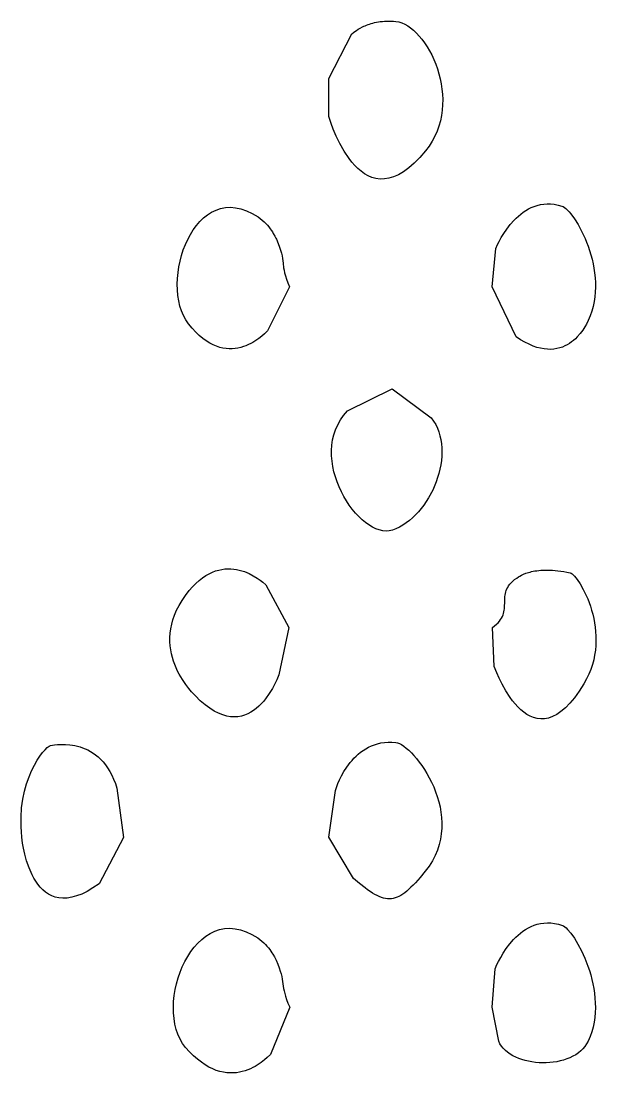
# Model space of a CAD drawing. Header units: millimetres. Extents: x 73 to 173, y -160 to -92.
# Drawn here: x 171.133 to 171.793, y -140.313 to -139.105 of the extents above; entities that cross this region are included whole.
import ezdxf

# ---------------------------------------------------------------- set-up
doc = ezdxf.new("R2010")
doc.units = ezdxf.units.MM
doc.layers.add('F.Silkscreen', color=41, linetype='CONTINUOUS', true_color=0xf2eda1)

msp = doc.modelspace()

# ---------------------------------------------------------------- linework, layer by layer
at = {"layer": 'F.Silkscreen', "linetype": 'CONTINUOUS'}
for p, q in [((171.524784, -139.111342), (171.526246, -139.110654)), ((171.526246, -139.110654), (171.527785, -139.109977)), ((171.527785, -139.109977), (171.529405, -139.109308)), ((171.529405, -139.109308), (171.531113, -139.108661)), ((171.531113, -139.108661), (171.532894, -139.108057)), ((171.532894, -139.108057), (171.53475, -139.107474)), ((171.53475, -139.107474), (171.536685, -139.106941)), ((171.536685, -139.106941), (171.5387, -139.106433)), ((171.5387, -139.106433), (171.540791, -139.105987)), ((171.540791, -139.105987), (171.542962, -139.105597)), ((171.542962, -139.105597), (171.545208, -139.105265)), ((171.545208, -139.105265), (171.547531, -139.104995)), ((171.547531, -139.104995), (171.54993, -139.104798)), ((171.54993, -139.104798), (171.55241, -139.104688)), ((171.55241, -139.104688), (171.554956, -139.104647)), ((171.554956, -139.104647), (171.557594, -139.104694)), ((171.557594, -139.104694), (171.560295, -139.104841)), ((171.560295, -139.104841), (171.563077, -139.105085)), ((171.563077, -139.105085), (171.566443, -139.105667)), ((171.566443, -139.105667), (171.569843, -139.106725)), ((171.569843, -139.106725), (171.573254, -139.108241)), ((171.573254, -139.108241), (171.576663, -139.110193)), ((171.576663, -139.110193), (171.580055, -139.112543)), ((171.486205, -139.170652), (171.512683, -139.119248)), ((171.512683, -139.119248), (171.514528, -139.117733)), ((171.514528, -139.117733), (171.515945, -139.11666)), ((171.515945, -139.11666), (171.517673, -139.115447)), ((171.517673, -139.115447), (171.519722, -139.114128)), ((171.519722, -139.114128), (171.52209, -139.112744)), ((171.52209, -139.112744), (171.524784, -139.111342)), ((171.580055, -139.112543), (171.583414, -139.115291)), ((171.583414, -139.115291), (171.586703, -139.118403)), ((171.586703, -139.118403), (171.589921, -139.121864)), ((171.589921, -139.121864), (171.593051, -139.125646)), ((171.593051, -139.125646), (171.596063, -139.129741)), ((171.596063, -139.129741), (171.598937, -139.134108)), ((171.598937, -139.134108), (171.601681, -139.138742)), ((171.601681, -139.138742), (171.60424, -139.143624)), ((171.60424, -139.143624), (171.606629, -139.148717)), ((171.606629, -139.148717), (171.608808, -139.154012)), ((171.608808, -139.154012), (171.610769, -139.159482)), ((171.48611, -139.214421), (171.486205, -139.170652)), ((171.610769, -139.159482), (171.612479, -139.165106)), ((171.612479, -139.165106), (171.613956, -139.17086)), ((171.613956, -139.17086), (171.615136, -139.176737)), ((171.615136, -139.176737), (171.616025, -139.182701)), ((171.616025, -139.182701), (171.616607, -139.188738)), ((171.616607, -139.188738), (171.616843, -139.194823)), ((171.616843, -139.194823), (171.616753, -139.200934)), ((171.61628, -139.207056), (171.615424, -139.213168)), ((171.616753, -139.200934), (171.61628, -139.207056)), ((171.488744, -139.222318), (171.48611, -139.214421)), ((171.614159, -139.219234), (171.612479, -139.225245)), ((171.615424, -139.213168), (171.614159, -139.219234)), ((171.491243, -139.228941), (171.488744, -139.222318)), ((171.494549, -139.236744), (171.491243, -139.228941)), ((171.610366, -139.231177), (171.607783, -139.237019)), ((171.612479, -139.225245), (171.610366, -139.231177)), ((171.498662, -139.245268), (171.494549, -139.236744)), ((171.604728, -139.242732), (171.601171, -139.248303)), ((171.607783, -139.237019), (171.604728, -139.242732)), ((171.503563, -139.254038), (171.498662, -139.245268)), ((171.509284, -139.26259), (171.503563, -139.254038)), ((171.597118, -139.253709), (171.5905, -139.261375)), ((171.601171, -139.248303), (171.597118, -139.253709)), ((171.512437, -139.266649), (171.509284, -139.26259)), ((171.5158, -139.270477), (171.512437, -139.266649)), ((171.584093, -139.267884), (171.577895, -139.273303)), ((171.5905, -139.261375), (171.584093, -139.267884)), ((171.519355, -139.274019), (171.5158, -139.270477)), ((171.523122, -139.277222), (171.519355, -139.274019)), ((171.527084, -139.280025), (171.523122, -139.277222)), ((171.531254, -139.282364), (171.527084, -139.280025)), ((171.5719, -139.277682), (171.566101, -139.281087)), ((171.577895, -139.273303), (171.5719, -139.277682)), ((171.535621, -139.284189), (171.531254, -139.282364)), ((171.540195, -139.285444), (171.535621, -139.284189)), ((171.544966, -139.286068), (171.540195, -139.285444)), ((171.549947, -139.286004), (171.544966, -139.286068)), ((171.555132, -139.285181), (171.549947, -139.286004)), ((171.56051, -139.28357), (171.555132, -139.285181)), ((171.566101, -139.281087), (171.56051, -139.28357)), ((171.721965, -139.317459), (171.725464, -139.316328)), ((171.725464, -139.316328), (171.729101, -139.315467)), ((171.729101, -139.315467), (171.732869, -139.314889)), ((171.732869, -139.314889), (171.736771, -139.314626)), ((171.736771, -139.314626), (171.740809, -139.3147)), ((171.740809, -139.3147), (171.74498, -139.315131)), ((171.74498, -139.315131), (171.74929, -139.315938)), ((171.74929, -139.315938), (171.753725, -139.317153)), ((171.342257, -139.330742), (171.346761, -139.327168)), ((171.346761, -139.327168), (171.351515, -139.324159)), ((171.351515, -139.324159), (171.356535, -139.32174)), ((171.356535, -139.32174), (171.361807, -139.319972)), ((171.361807, -139.319972), (171.367317, -139.318897)), ((171.367317, -139.318897), (171.373049, -139.318571)), ((171.373049, -139.318571), (171.379009, -139.319026)), ((171.379009, -139.319026), (171.385169, -139.320322)), ((171.385169, -139.320322), (171.391538, -139.322488)), ((171.391538, -139.322488), (171.398109, -139.325588)), ((171.398109, -139.325588), (171.404853, -139.329662)), ((171.703774, -139.328563), (171.706474, -139.326317)), ((171.706474, -139.326317), (171.709301, -139.324187)), ((171.709301, -139.324187), (171.712274, -139.322211)), ((171.712274, -139.322211), (171.715368, -139.320422)), ((171.715368, -139.320422), (171.718598, -139.318827)), ((171.718598, -139.318827), (171.721965, -139.317459)), ((171.753725, -139.317153), (171.755141, -139.317754)), ((171.755141, -139.317754), (171.756679, -139.318735)), ((171.756679, -139.318735), (171.75836, -139.320078)), ((171.75836, -139.320078), (171.760155, -139.321752)), ((171.760155, -139.321752), (171.762038, -139.323758)), ((171.762038, -139.323758), (171.763999, -139.326087)), ((171.763999, -139.326087), (171.768072, -139.331603)), ((171.330453, -139.344354), (171.334102, -139.339379)), ((171.334102, -139.339379), (171.33804, -139.334835)), ((171.33804, -139.334835), (171.342257, -139.330742)), ((171.404853, -139.329662), (171.407304, -139.331409)), ((171.407304, -139.331409), (171.409598, -139.333273)), ((171.409598, -139.333273), (171.411724, -139.335186)), ((171.411724, -139.335186), (171.413692, -139.337149)), ((171.413692, -139.337149), (171.415505, -139.339136)), ((171.415505, -139.339136), (171.417165, -139.341124)), ((171.690355, -139.343596), (171.694299, -139.338452)), ((171.694299, -139.338452), (171.698772, -139.333387)), ((171.698772, -139.333387), (171.701201, -139.330931)), ((171.701201, -139.330931), (171.703774, -139.328563)), ((171.768072, -139.331603), (171.77225, -139.338222)), ((171.77225, -139.338222), (171.776378, -139.345789)), ((171.324071, -139.355355), (171.327109, -139.349688)), ((171.327109, -139.349688), (171.330453, -139.344354)), ((171.417165, -139.341124), (171.41867, -139.34308)), ((171.41867, -139.34308), (171.420029, -139.344979)), ((171.420029, -139.344979), (171.421241, -139.346801)), ((171.421241, -139.346801), (171.422305, -139.348516)), ((171.422305, -139.348516), (171.424037, -139.351563)), ((171.424037, -139.351563), (171.425222, -139.353894)), ((171.684058, -139.353388), (171.686951, -139.348632)), ((171.686951, -139.348632), (171.690355, -139.343596)), ((171.776378, -139.345789), (171.780314, -139.354191)), ((171.318965, -139.367475), (171.321353, -139.361301)), ((171.321353, -139.361301), (171.324071, -139.355355)), ((171.425222, -139.353894), (171.425889, -139.355322)), ((171.425889, -139.355322), (171.427901, -139.360014)), ((171.427901, -139.360014), (171.429487, -139.364193)), ((171.429487, -139.364193), (171.430717, -139.367936)), ((171.677728, -139.36594), (171.67985, -139.361316)), ((171.67985, -139.361316), (171.681695, -139.357678)), ((171.681695, -139.357678), (171.684058, -139.353388)), ((171.780314, -139.354191), (171.78217, -139.35868)), ((171.78217, -139.35868), (171.783925, -139.363339)), ((171.783925, -139.363339), (171.785558, -139.368145)), ((171.315216, -139.380349), (171.316918, -139.37384)), ((171.316918, -139.37384), (171.318965, -139.367475)), ((171.430717, -139.367936), (171.431633, -139.371329)), ((171.431633, -139.371329), (171.432319, -139.374418)), ((171.432319, -139.374418), (171.432819, -139.377288)), ((171.673742, -139.409894), (171.677728, -139.36594)), ((171.785558, -139.368145), (171.787057, -139.373082)), ((171.787057, -139.373082), (171.788405, -139.378147)), ((171.312892, -139.3936), (171.313867, -139.386949)), ((171.313867, -139.386949), (171.315216, -139.380349)), ((171.432819, -139.377288), (171.43351, -139.382661)), ((171.43351, -139.382661), (171.434185, -139.388026)), ((171.434185, -139.388026), (171.43467, -139.390871)), ((171.788405, -139.378147), (171.789575, -139.383334)), ((171.789575, -139.383334), (171.790563, -139.388598)), ((171.790563, -139.388598), (171.791343, -139.393945)), ((171.312058, -139.406846), (171.31228, -139.400243)), ((171.31228, -139.400243), (171.312892, -139.3936)), ((171.43467, -139.390871), (171.435333, -139.393933)), ((171.435333, -139.393933), (171.436234, -139.397291)), ((171.436234, -139.397291), (171.43744, -139.400991)), ((171.791343, -139.393945), (171.791897, -139.399357)), ((171.791897, -139.399357), (171.792212, -139.404821)), ((171.312222, -139.41337), (171.312058, -139.406846)), ((171.44098, -139.409752), (171.415806, -139.460427)), ((171.43744, -139.400991), (171.438996, -139.405118)), ((171.438996, -139.405118), (171.44098, -139.409752)), ((171.701101, -139.467147), (171.673742, -139.409894)), ((171.792272, -139.410313), (171.79205, -139.415836)), ((171.792212, -139.404821), (171.792272, -139.410313)), ((171.312787, -139.419737), (171.312222, -139.41337)), ((171.313771, -139.425939), (171.312787, -139.419737)), ((171.79153, -139.421359), (171.790701, -139.426869)), ((171.79205, -139.415836), (171.79153, -139.421359)), ((171.315163, -139.431899), (171.313771, -139.425939)), ((171.316981, -139.437591), (171.315163, -139.431899)), ((171.789544, -139.432361), (171.788047, -139.437814)), ((171.790701, -139.426869), (171.789544, -139.432361)), ((171.319238, -139.442964), (171.316981, -139.437591)), ((171.321946, -139.447958), (171.319238, -139.442964)), ((171.325109, -139.45255), (171.321946, -139.447958)), ((171.783916, -139.448553), (171.781835, -139.452731)), ((171.786165, -139.443215), (171.783916, -139.448553)), ((171.788047, -139.437814), (171.786165, -139.443215)), ((171.329193, -139.457512), (171.325109, -139.45255)), ((171.333266, -139.461923), (171.329193, -139.457512)), ((171.415806, -139.460427), (171.412233, -139.463888)), ((171.777658, -139.459565), (171.774742, -139.463481)), ((171.780014, -139.455915), (171.777658, -139.459565)), ((171.781835, -139.452731), (171.780014, -139.455915)), ((171.337309, -139.465796), (171.333266, -139.461923)), ((171.341315, -139.469171), (171.337309, -139.465796)), ((171.3453, -139.472069), (171.341315, -139.469171)), ((171.349241, -139.47451), (171.3453, -139.472069)), ((171.401293, -139.472195), (171.398902, -139.473613)), ((171.405613, -139.469268), (171.401293, -139.472195)), ((171.409282, -139.466435), (171.405613, -139.469268)), ((171.412233, -139.463888), (171.409282, -139.466435)), ((171.706269, -139.470553), (171.701101, -139.467147)), ((171.711251, -139.473447), (171.706269, -139.470553)), ((171.764904, -139.473126), (171.762485, -139.474829)), ((171.767166, -139.471313), (171.764904, -139.473126)), ((171.769284, -139.469423), (171.767166, -139.471313)), ((171.77125, -139.46746), (171.769284, -139.469423)), ((171.774742, -139.463481), (171.77125, -139.46746)), ((171.353127, -139.476523), (171.349241, -139.47451)), ((171.356965, -139.478129), (171.353127, -139.476523)), ((171.360738, -139.479355), (171.356965, -139.478129)), ((171.364438, -139.480233), (171.360738, -139.479355)), ((171.368077, -139.480776), (171.364438, -139.480233)), ((171.371626, -139.481011), (171.368077, -139.480776)), ((171.375088, -139.480973), (171.371626, -139.481011)), ((171.378464, -139.480682), (171.375088, -139.480973)), ((171.381738, -139.480166), (171.378464, -139.480682)), ((171.384899, -139.479432), (171.381738, -139.480166)), ((171.387952, -139.47853), (171.384899, -139.479432)), ((171.390887, -139.477465), (171.387952, -139.47853)), ((171.393686, -139.476282), (171.390887, -139.477465)), ((171.396366, -139.474983), (171.393686, -139.476282)), ((171.398902, -139.473613), (171.396366, -139.474983)), ((171.716047, -139.475873), (171.711251, -139.473447)), ((171.720654, -139.477831), (171.716047, -139.475873)), ((171.725094, -139.479355), (171.720654, -139.477831)), ((171.729339, -139.480481), (171.725094, -139.479355)), ((171.733413, -139.481222), (171.729339, -139.480481)), ((171.737317, -139.481607), (171.733413, -139.481222)), ((171.741048, -139.481658), (171.737317, -139.481607)), ((171.744606, -139.481409), (171.741048, -139.481658)), ((171.74799, -139.480874), (171.744606, -139.481409)), ((171.751215, -139.480073), (171.74799, -139.480874)), ((171.754269, -139.479045), (171.751215, -139.480073)), ((171.757167, -139.477815), (171.754269, -139.479045)), ((171.759903, -139.476402), (171.757167, -139.477815)), ((171.762485, -139.474829), (171.759903, -139.476402)), ((171.507435, -139.552395), (171.558838, -139.527177)), ((171.558838, -139.527177), (171.60378, -139.560331)), ((171.499393, -139.562758), (171.503091, -139.55746)), ((171.503091, -139.55746), (171.507435, -139.552395)), ((171.493808, -139.573917), (171.496305, -139.56824)), ((171.496305, -139.56824), (171.499393, -139.562758)), ((171.60378, -139.560331), (171.606463, -139.564073)), ((171.606463, -139.564073), (171.608784, -139.568009)), ((171.608784, -139.568009), (171.610769, -139.572118)), ((171.490477, -139.585657), (171.491871, -139.579727)), ((171.491871, -139.579727), (171.493808, -139.573917)), ((171.610769, -139.572118), (171.612419, -139.576389)), ((171.612419, -139.576389), (171.61374, -139.580812)), ((171.61374, -139.580812), (171.614737, -139.585357)), ((171.489192, -139.597759), (171.489592, -139.591678)), ((171.489592, -139.591678), (171.490477, -139.585657)), ((171.614737, -139.585357), (171.615439, -139.590007)), ((171.615439, -139.590007), (171.615833, -139.594753)), ((171.489261, -139.603874), (171.489192, -139.597759)), ((171.489756, -139.609997), (171.489261, -139.603874)), ((171.615772, -139.604431), (171.615334, -139.609333)), ((171.615944, -139.599566), (171.615772, -139.604431)), ((171.615833, -139.594753), (171.615944, -139.599566)), ((171.490657, -139.616092), (171.489756, -139.609997)), ((171.491958, -139.622149), (171.490657, -139.616092)), ((171.614626, -139.61426), (171.613657, -139.619183)), ((171.615334, -139.609333), (171.614626, -139.61426)), ((171.493607, -139.628109), (171.491958, -139.622149)), ((171.495587, -139.633971), (171.493607, -139.628109)), ((171.611014, -139.628965), (171.609354, -139.633783)), ((171.612461, -139.624095), (171.611014, -139.628965)), ((171.613657, -139.619183), (171.612461, -139.624095)), ((171.497875, -139.639694), (171.495587, -139.633971)), ((171.500453, -139.645251), (171.497875, -139.639694)), ((171.609354, -139.633783), (171.605373, -139.643187)), ((171.503283, -139.650628), (171.500453, -139.645251)), ((171.506341, -139.655778), (171.503283, -139.650628)), ((171.600587, -139.652175), (171.597913, -139.656461)), ((171.605373, -139.643187), (171.600587, -139.652175)), ((171.509607, -139.660683), (171.506341, -139.655778)), ((171.513055, -139.665315), (171.509607, -139.660683)), ((171.516652, -139.669638), (171.513055, -139.665315)), ((171.59206, -139.66454), (171.588907, -139.668286)), ((171.595067, -139.660589), (171.59206, -139.66454)), ((171.597913, -139.656461), (171.595067, -139.660589)), ((171.520378, -139.673634), (171.516652, -139.669638)), ((171.524203, -139.677264), (171.520378, -139.673634)), ((171.528117, -139.680519), (171.524203, -139.677264)), ((171.578575, -139.678201), (171.574872, -139.681)), ((171.582147, -139.675145), (171.578575, -139.678201)), ((171.585595, -139.671834), (171.582147, -139.675145)), ((171.588907, -139.668286), (171.585595, -139.671834)), ((171.532072, -139.683343), (171.528117, -139.680519)), ((171.536059, -139.68573), (171.532072, -139.683343)), ((171.540036, -139.687642), (171.536059, -139.68573)), ((171.544003, -139.689057), (171.540036, -139.687642)), ((171.54791, -139.689943), (171.544003, -139.689057)), ((171.551749, -139.690275), (171.54791, -139.689943)), ((171.555482, -139.690021), (171.551749, -139.690275)), ((171.559088, -139.689157), (171.555482, -139.690021)), ((171.563164, -139.687605), (171.559088, -139.689157)), ((171.567169, -139.685714), (171.563164, -139.687605)), ((171.571079, -139.683509), (171.567169, -139.685714)), ((171.574872, -139.681), (171.571079, -139.683509)), ((171.348688, -139.739338), (171.352405, -139.737571)), ((171.352405, -139.737571), (171.356086, -139.73616)), ((171.356086, -139.73616), (171.359708, -139.735095)), ((171.359708, -139.735095), (171.363285, -139.734338)), ((171.363285, -139.734338), (171.366799, -139.733871)), ((171.366799, -139.733871), (171.370242, -139.733669)), ((171.370242, -139.733669), (171.373602, -139.733724)), ((171.373602, -139.733724), (171.376889, -139.734007)), ((171.376889, -139.734007), (171.380085, -139.734474)), ((171.380085, -139.734474), (171.383186, -139.73513)), ((171.383186, -139.73513), (171.389065, -139.736903)), ((171.389065, -139.736903), (171.394453, -139.739132)), ((171.709735, -139.739877), (171.712388, -139.738837)), ((171.712388, -139.738837), (171.71387, -139.738329)), ((171.71387, -139.738329), (171.715435, -139.737846)), ((171.715435, -139.737846), (171.717117, -139.737382)), ((171.717117, -139.737382), (171.718897, -139.73695)), ((171.718897, -139.73695), (171.72079, -139.736548)), ((171.72079, -139.736548), (171.722792, -139.736181)), ((171.722792, -139.736181), (171.724905, -139.735863)), ((171.724905, -139.735863), (171.727112, -139.735609)), ((171.727112, -139.735609), (171.729449, -139.735391)), ((171.729449, -139.735391), (171.731899, -139.735247)), ((171.731899, -139.735247), (171.734471, -139.735166)), ((171.734471, -139.735166), (171.737156, -139.735159)), ((171.737156, -139.735159), (171.739956, -139.735225)), ((171.739956, -139.735225), (171.742897, -139.735385)), ((171.742897, -139.735385), (171.745958, -139.735628)), ((171.745958, -139.735628), (171.749129, -139.735965)), ((171.749129, -139.735965), (171.75244, -139.736402)), ((171.75244, -139.736402), (171.755884, -139.73695)), ((171.755884, -139.73695), (171.759472, -139.737603)), ((171.759472, -139.737603), (171.763173, -139.738373)), ((171.763173, -139.738373), (171.764194, -139.738768)), ((171.764194, -139.738768), (171.76537, -139.739529)), ((171.32971, -139.7543), (171.333535, -139.750421)), ((171.333535, -139.750421), (171.337343, -139.746994)), ((171.337343, -139.746994), (171.341149, -139.74403)), ((171.341149, -139.74403), (171.344938, -139.741483)), ((171.344938, -139.741483), (171.348688, -139.739338)), ((171.394453, -139.739132), (171.399345, -139.741649)), ((171.399345, -139.741649), (171.403623, -139.744259)), ((171.403623, -139.744259), (171.407282, -139.746794)), ((171.407282, -139.746794), (171.410247, -139.749092)), ((171.410247, -139.749092), (171.413864, -139.752197)), ((171.693912, -139.751455), (171.695483, -139.749676)), ((171.695483, -139.749676), (171.697313, -139.7479)), ((171.697313, -139.7479), (171.699415, -139.746101)), ((171.699415, -139.746101), (171.70183, -139.744314)), ((171.70183, -139.744314), (171.703976, -139.742872)), ((171.703976, -139.742872), (171.705537, -139.741943)), ((171.705537, -139.741943), (171.707455, -139.74092)), ((171.707455, -139.74092), (171.709735, -139.739877)), ((171.76537, -139.739529), (171.766696, -139.740648)), ((171.766696, -139.740648), (171.768136, -139.74211)), ((171.768136, -139.74211), (171.771312, -139.745993)), ((171.771312, -139.745993), (171.774732, -139.751084)), ((171.774732, -139.751084), (171.778265, -139.757262)), ((171.321413, -139.76442), (171.325888, -139.758671)), ((171.325888, -139.758671), (171.32971, -139.7543)), ((171.413864, -139.752197), (171.440195, -139.80122)), ((171.688508, -139.763811), (171.688815, -139.762054)), ((171.688815, -139.762054), (171.689253, -139.760301)), ((171.689253, -139.760301), (171.689832, -139.758533)), ((171.689832, -139.758533), (171.690561, -139.75677)), ((171.690561, -139.75677), (171.691467, -139.754999)), ((171.691467, -139.754999), (171.692578, -139.753234)), ((171.692578, -139.753234), (171.693912, -139.751455)), ((171.778265, -139.757262), (171.781739, -139.76442)), ((171.314152, -139.775726), (171.317509, -139.770102)), ((171.317509, -139.770102), (171.321413, -139.76442)), ((171.687963, -139.776081), (171.688021, -139.772574)), ((171.688021, -139.772574), (171.688079, -139.769064)), ((171.688079, -139.769064), (171.688288, -139.765559)), ((171.688288, -139.765559), (171.688508, -139.763811)), ((171.781739, -139.76442), (171.783404, -139.768328)), ((171.783404, -139.768328), (171.78499, -139.772443)), ((171.78499, -139.772443), (171.786492, -139.776745)), ((171.307057, -139.792118), (171.308946, -139.786733)), ((171.308946, -139.786733), (171.311299, -139.781266)), ((171.311299, -139.781266), (171.314152, -139.775726)), ((171.685424, -139.788423), (171.686174, -139.786643)), ((171.686174, -139.786643), (171.686761, -139.784887)), ((171.686761, -139.784887), (171.687199, -139.783117)), ((171.687199, -139.783117), (171.687518, -139.781352)), ((171.687518, -139.781352), (171.687752, -139.779596)), ((171.687752, -139.779596), (171.687963, -139.776081)), ((171.786492, -139.776745), (171.78788, -139.781225)), ((171.78788, -139.781225), (171.789144, -139.785871)), ((171.789144, -139.785871), (171.790251, -139.790656)), ((171.30456, -139.802593), (171.30561, -139.797403)), ((171.30561, -139.797403), (171.307057, -139.792118)), ((171.674039, -139.800983), (171.676465, -139.799173)), ((171.676465, -139.799173), (171.678594, -139.797357)), ((171.678594, -139.797357), (171.680439, -139.795559)), ((171.680439, -139.795559), (171.682035, -139.793765)), ((171.682035, -139.793765), (171.683379, -139.791977)), ((171.683379, -139.791977), (171.684504, -139.790195)), ((171.684504, -139.790195), (171.685424, -139.788423)), ((171.790251, -139.790656), (171.791193, -139.795585)), ((171.791193, -139.795585), (171.791939, -139.800636)), ((171.303594, -139.812633), (171.303899, -139.807664)), ((171.303899, -139.807664), (171.30456, -139.802593)), ((171.440195, -139.80122), (171.428846, -139.855458)), ((171.676124, -139.84601), (171.674039, -139.800983)), ((171.791939, -139.800636), (171.792481, -139.805793)), ((171.792481, -139.805793), (171.792795, -139.811042)), ((171.792795, -139.811042), (171.79285, -139.816373)), ((171.303627, -139.817472), (171.303594, -139.812633)), ((171.303952, -139.822196), (171.303627, -139.817472)), ((171.304552, -139.826779), (171.303952, -139.822196)), ((171.792646, -139.821758), (171.792153, -139.827209)), ((171.79285, -139.816373), (171.792646, -139.821758)), ((171.305403, -139.831227), (171.304552, -139.826779)), ((171.306484, -139.835529), (171.305403, -139.831227)), ((171.307752, -139.839679), (171.306484, -139.835529)), ((171.791348, -139.832686), (171.790233, -139.8382)), ((171.792153, -139.827209), (171.791348, -139.832686)), ((171.309191, -139.84366), (171.307752, -139.839679)), ((171.310777, -139.84748), (171.309191, -139.84366)), ((171.312469, -139.851121), (171.310777, -139.84748)), ((171.678957, -139.853134), (171.676124, -139.84601)), ((171.788763, -139.843725), (171.78693, -139.849231)), ((171.790233, -139.8382), (171.788763, -139.843725)), ((171.314264, -139.85459), (171.312469, -139.851121)), ((171.316111, -139.857869), (171.314264, -139.85459)), ((171.317988, -139.860951), (171.316111, -139.857869)), ((171.428846, -139.855458), (171.42641, -139.861196)), ((171.681627, -139.85914), (171.678957, -139.853134)), ((171.685104, -139.866175), (171.681627, -139.85914)), ((171.784715, -139.854735), (171.782085, -139.860208)), ((171.78693, -139.849231), (171.784715, -139.854735)), ((171.32175, -139.866515), (171.317988, -139.860951)), ((171.325338, -139.871229), (171.32175, -139.866515)), ((171.328519, -139.875038), (171.325338, -139.871229)), ((171.421249, -139.87121), (171.417648, -139.877033)), ((171.424165, -139.86582), (171.421249, -139.87121)), ((171.42641, -139.861196), (171.424165, -139.86582)), ((171.689347, -139.873791), (171.685104, -139.866175)), ((171.779036, -139.865637), (171.773538, -139.874222)), ((171.782085, -139.860208), (171.779036, -139.865637)), ((171.332852, -139.879708), (171.328519, -139.875038)), ((171.338512, -139.885197), (171.332852, -139.879708)), ((171.413366, -139.882973), (171.410973, -139.885896)), ((171.417648, -139.877033), (171.413366, -139.882973)), ((171.694338, -139.881519), (171.689347, -139.873791)), ((171.697102, -139.885285), (171.694338, -139.881519)), ((171.768148, -139.881658), (171.762876, -139.887987)), ((171.773538, -139.874222), (171.768148, -139.881658)), ((171.344002, -139.889893), (171.338512, -139.885197)), ((171.349323, -139.893833), (171.344002, -139.889893)), ((171.354471, -139.897054), (171.349323, -139.893833)), ((171.402761, -139.893966), (171.39968, -139.896291)), ((171.405671, -139.891428), (171.402761, -139.893966)), ((171.408405, -139.888723), (171.405671, -139.891428)), ((171.410973, -139.885896), (171.408405, -139.888723)), ((171.700048, -139.888913), (171.697102, -139.885285)), ((171.703162, -139.892357), (171.700048, -139.888913)), ((171.706446, -139.895535), (171.703162, -139.892357)), ((171.709901, -139.898402), (171.706446, -139.895535)), ((171.757723, -139.893271), (171.75268, -139.897551)), ((171.762876, -139.887987), (171.757723, -139.893271)), ((171.359437, -139.899594), (171.354471, -139.897054)), ((171.364231, -139.901492), (171.359437, -139.899594)), ((171.36886, -139.902788), (171.364231, -139.901492)), ((171.373313, -139.90352), (171.36886, -139.902788)), ((171.377603, -139.903746), (171.373313, -139.90352)), ((171.38171, -139.903479), (171.377603, -139.903746)), ((171.385648, -139.902772), (171.38171, -139.903479)), ((171.389411, -139.90166), (171.385648, -139.902772)), ((171.39301, -139.900178), (171.389411, -139.90166)), ((171.39643, -139.898381), (171.39301, -139.900178)), ((171.39968, -139.896291), (171.39643, -139.898381)), ((171.713506, -139.900903), (171.709901, -139.898402)), ((171.717274, -139.90298), (171.713506, -139.900903)), ((171.721195, -139.904587), (171.717274, -139.90298)), ((171.725264, -139.905637), (171.721195, -139.904587)), ((171.729494, -139.906109), (171.725264, -139.905637)), ((171.73386, -139.905926), (171.729494, -139.906109)), ((171.738359, -139.905039), (171.73386, -139.905926)), ((171.743003, -139.903385), (171.738359, -139.905039)), ((171.747781, -139.900903), (171.743003, -139.903385)), ((171.75268, -139.897551), (171.747781, -139.900903)), ((171.157459, -139.944659), (171.160301, -139.941417)), ((171.160301, -139.941417), (171.162805, -139.939002)), ((171.162805, -139.939002), (171.164889, -139.937451)), ((171.164889, -139.937451), (171.166443, -139.93676)), ((171.166443, -139.93676), (171.171001, -139.935994)), ((171.171001, -139.935994), (171.174544, -139.935588)), ((171.174544, -139.935588), (171.178769, -139.935348)), ((171.178769, -139.935348), (171.183572, -139.935358)), ((171.183572, -139.935358), (171.188847, -139.935745)), ((171.188847, -139.935745), (171.191617, -139.936125)), ((171.191617, -139.936125), (171.194469, -139.936627)), ((171.194469, -139.936627), (171.197388, -139.937291)), ((171.197388, -139.937291), (171.200348, -139.938118)), ((171.200348, -139.938118), (171.203335, -139.939131)), ((171.203335, -139.939131), (171.206344, -139.940333)), ((171.206344, -139.940333), (171.209359, -139.94175)), ((171.209359, -139.94175), (171.212377, -139.943382)), ((171.212377, -139.943382), (171.215359, -139.94526)), ((171.519937, -139.946549), (171.522633, -139.944358)), ((171.522633, -139.944358), (171.525478, -139.942291)), ((171.525478, -139.942291), (171.528481, -139.94037)), ((171.528481, -139.94037), (171.531646, -139.938626)), ((171.531646, -139.938626), (171.534971, -139.93706)), ((171.534971, -139.93706), (171.538457, -139.935708)), ((171.538457, -139.935708), (171.54211, -139.934582)), ((171.54211, -139.934582), (171.54594, -139.933696)), ((171.54594, -139.933696), (171.54993, -139.933083)), ((171.54993, -139.933083), (171.554107, -139.932752)), ((171.554107, -139.932752), (171.558453, -139.932723)), ((171.558453, -139.932723), (171.562976, -139.933015)), ((171.562976, -139.933015), (171.564979, -139.93343)), ((171.564979, -139.93343), (171.567216, -139.934312)), ((171.567216, -139.934312), (171.569644, -139.935621)), ((171.569644, -139.935621), (171.572258, -139.937356)), ((171.572258, -139.937356), (171.575015, -139.939495)), ((171.575015, -139.939495), (171.577887, -139.942013)), ((171.577887, -139.942013), (171.580851, -139.94489)), ((171.147956, -139.959195), (171.151195, -139.953559)), ((171.151195, -139.953559), (171.154392, -139.948713)), ((171.154392, -139.948713), (171.157459, -139.944659)), ((171.215359, -139.94526), (171.218313, -139.947385)), ((171.218313, -139.947385), (171.221217, -139.949786)), ((171.221217, -139.949786), (171.224047, -139.952462)), ((171.224047, -139.952462), (171.226803, -139.955433)), ((171.226803, -139.955433), (171.229474, -139.958714)), ((171.506795, -139.961397), (171.510613, -139.956263)), ((171.510613, -139.956263), (171.51273, -139.953736)), ((171.51273, -139.953736), (171.514983, -139.95126)), ((171.514983, -139.95126), (171.517383, -139.948856)), ((171.517383, -139.948856), (171.519937, -139.946549)), ((171.580851, -139.94489), (171.583856, -139.948129)), ((171.583856, -139.948129), (171.586902, -139.951668)), ((171.586902, -139.951668), (171.589942, -139.95555)), ((171.589942, -139.95555), (171.59295, -139.959697)), ((171.141782, -139.972717), (171.144783, -139.96558)), ((171.144783, -139.96558), (171.147956, -139.959195)), ((171.229474, -139.958714), (171.232043, -139.962327)), ((171.232043, -139.962327), (171.234483, -139.966276)), ((171.234483, -139.966276), (171.236795, -139.970569)), ((171.500719, -139.971468), (171.5035, -139.96652)), ((171.5035, -139.96652), (171.506795, -139.961397)), ((171.59295, -139.959697), (171.595896, -139.964129)), ((171.595896, -139.964129), (171.598751, -139.968798)), ((171.13664, -139.989129), (171.139028, -139.980577)), ((171.139028, -139.980577), (171.141782, -139.972717)), ((171.236795, -139.970569), (171.238957, -139.975244)), ((171.238957, -139.975244), (171.240955, -139.980294)), ((171.240955, -139.980294), (171.242782, -139.985735)), ((171.495164, -139.983751), (171.496571, -139.980238)), ((171.496571, -139.980238), (171.498416, -139.976091)), ((171.498416, -139.976091), (171.500719, -139.971468)), ((171.598751, -139.968798), (171.601495, -139.973716)), ((171.601495, -139.973716), (171.604075, -139.978848)), ((171.604075, -139.978848), (171.606488, -139.984166)), ((171.134713, -139.998374), (171.13664, -139.989129)), ((171.242782, -139.985735), (171.250471, -140.042067)), ((171.486259, -140.041728), (171.493557, -139.988274)), ((171.493557, -139.988274), (171.495164, -139.983751)), ((171.606488, -139.984166), (171.608688, -139.989674)), ((171.608688, -139.989674), (171.610662, -139.995339)), ((171.13334, -140.008297), (171.134713, -139.998374)), ((171.610662, -139.995339), (171.612356, -140.001141)), ((171.612356, -140.001141), (171.613753, -140.007066)), ((171.132622, -140.018865), (171.13334, -140.008297)), ((171.613753, -140.007066), (171.614827, -140.013104)), ((171.614827, -140.013104), (171.615544, -140.019217)), ((171.132648, -140.030061), (171.132622, -140.018865)), ((171.615544, -140.019217), (171.61588, -140.025399)), ((171.61588, -140.025399), (171.615802, -140.031637)), ((171.132988, -140.035893), (171.132648, -140.030061)), ((171.133529, -140.041873), (171.132988, -140.035893)), ((171.615272, -140.03789), (171.614284, -140.044163)), ((171.615802, -140.031637), (171.615272, -140.03789)), ((171.134462, -140.048805), (171.133529, -140.041873)), ((171.135494, -140.05461), (171.134462, -140.048805)), ((171.250471, -140.042067), (171.222236, -140.09548)), ((171.514345, -140.089293), (171.486259, -140.041728)), ((171.612779, -140.050423), (171.610751, -140.056657)), ((171.614284, -140.044163), (171.612779, -140.050423)), ((171.137013, -140.061493), (171.135494, -140.05461)), ((171.13908, -140.069086), (171.137013, -140.061493)), ((171.608158, -140.062853), (171.604981, -140.068982)), ((171.610751, -140.056657), (171.608158, -140.062853)), ((171.141808, -140.07702), (171.13908, -140.069086)), ((171.145245, -140.084948), (171.141808, -140.07702)), ((171.601171, -140.075025), (171.596722, -140.08097)), ((171.604981, -140.068982), (171.601171, -140.075025)), ((171.147265, -140.088782), (171.145245, -140.084948)), ((171.149499, -140.092484), (171.147265, -140.088782)), ((171.521288, -140.095126), (171.514345, -140.089293)), ((171.590868, -140.088004), (171.585445, -140.09415)), ((171.596722, -140.08097), (171.590868, -140.088004)), ((171.151945, -140.096), (171.149499, -140.092484)), ((171.154634, -140.099283), (171.151945, -140.096)), ((171.157558, -140.102281), (171.154634, -140.099283)), ((171.215246, -140.100199), (171.208618, -140.104068)), ((171.222236, -140.09548), (171.215246, -140.100199)), ((171.527668, -140.100137), (171.521288, -140.095126)), ((171.530655, -140.10233), (171.527668, -140.100137)), ((171.580376, -140.099415), (171.577959, -140.101711)), ((171.58287, -140.0969), (171.580376, -140.099415)), ((171.585445, -140.09415), (171.58287, -140.0969)), ((171.160737, -140.104964), (171.157558, -140.102281)), ((171.164187, -140.107278), (171.160737, -140.104964)), ((171.167899, -140.109189), (171.164187, -140.107278)), ((171.171892, -140.110623), (171.167899, -140.109189)), ((171.176178, -140.111574), (171.171892, -140.110623)), ((171.180766, -140.111954), (171.176178, -140.111574)), ((171.18568, -140.111753), (171.180766, -140.111954)), ((171.190896, -140.11091), (171.18568, -140.111753)), ((171.196458, -140.109374), (171.190896, -140.11091)), ((171.202364, -140.107116), (171.196458, -140.109374)), ((171.208618, -140.104068), (171.202364, -140.107116)), ((171.533537, -140.10432), (171.530655, -140.10233)), ((171.536307, -140.106092), (171.533537, -140.10432)), ((171.538983, -140.107654), (171.536307, -140.106092)), ((171.541564, -140.109011), (171.538983, -140.107654)), ((171.54407, -140.110158), (171.541564, -140.109011)), ((171.546495, -140.111096), (171.54407, -140.110158)), ((171.548866, -140.11182), (171.546495, -140.111096)), ((171.551171, -140.112337), (171.548866, -140.11182)), ((171.553435, -140.112632), (171.551171, -140.112337)), ((171.555667, -140.112709), (171.553435, -140.112632)), ((171.557866, -140.112587), (171.555667, -140.112709)), ((171.560059, -140.112251), (171.557866, -140.112587)), ((171.562234, -140.111683), (171.560059, -140.112251)), ((171.56441, -140.110912), (171.562234, -140.111683)), ((171.56659, -140.109924), (171.56441, -140.110912)), ((171.568793, -140.108718), (171.56659, -140.109924)), ((171.571025, -140.1073), (171.568793, -140.108718)), ((171.573287, -140.105653), (171.571025, -140.1073)), ((171.57559, -140.103794), (171.573287, -140.105653)), ((171.577959, -140.101711), (171.57559, -140.103794)), ((171.355127, -140.149933), (171.360599, -140.148071)), ((171.360599, -140.148071), (171.366309, -140.146925)), ((171.366309, -140.146925), (171.372225, -140.146538)), ((171.372225, -140.146538), (171.378339, -140.146954)), ((171.378339, -140.146954), (171.384647, -140.148211)), ((171.384647, -140.148211), (171.39112, -140.15038)), ((171.706167, -140.152005), (171.709051, -140.149833)), ((171.709051, -140.149833), (171.712067, -140.147814)), ((171.712067, -140.147814), (171.715221, -140.145986)), ((171.715221, -140.145986), (171.718515, -140.144378)), ((171.718515, -140.144378), (171.721947, -140.142987)), ((171.721947, -140.142987), (171.725515, -140.141849)), ((171.725515, -140.141849), (171.729219, -140.141018)), ((171.729219, -140.141018), (171.733062, -140.140476)), ((171.733062, -140.140476), (171.737046, -140.140272)), ((171.737046, -140.140272), (171.741166, -140.140408)), ((171.741166, -140.140408), (171.745427, -140.140928)), ((171.745427, -140.140928), (171.749825, -140.141847)), ((171.749825, -140.141847), (171.754367, -140.143181)), ((171.754367, -140.143181), (171.755644, -140.143792)), ((171.755644, -140.143792), (171.757072, -140.144774)), ((171.757072, -140.144774), (171.758659, -140.146121)), ((171.758659, -140.146121), (171.760351, -140.147822)), ((171.760351, -140.147822), (171.764045, -140.152218)), ((171.33568, -140.163478), (171.340149, -140.159268)), ((171.340149, -140.159268), (171.344884, -140.155579)), ((171.344884, -140.155579), (171.349876, -140.152443)), ((171.349876, -140.152443), (171.355127, -140.149933)), ((171.39112, -140.15038), (171.397767, -140.15349)), ((171.397767, -140.15349), (171.404566, -140.157595)), ((171.404566, -140.157595), (171.406955, -140.159316)), ((171.406955, -140.159316), (171.409202, -140.161136)), ((171.409202, -140.161136), (171.411299, -140.163033)), ((171.693801, -140.164524), (171.69834, -140.159288)), ((171.69834, -140.159288), (171.700816, -140.156761)), ((171.700816, -140.156761), (171.703419, -140.154327)), ((171.703419, -140.154327), (171.706167, -140.152005)), ((171.764045, -140.152218), (171.768019, -140.157836)), ((171.768019, -140.157836), (171.772114, -140.164552)), ((171.324036, -140.17876), (171.327621, -140.173278)), ((171.327621, -140.173278), (171.331495, -140.168172)), ((171.331495, -140.168172), (171.33568, -140.163478)), ((171.411299, -140.163033), (171.413233, -140.164986)), ((171.413233, -140.164986), (171.415028, -140.16696)), ((171.415028, -140.16696), (171.416677, -140.168937)), ((171.416677, -140.168937), (171.41818, -140.170885)), ((171.41818, -140.170885), (171.419529, -140.172784)), ((171.419529, -140.172784), (171.420753, -140.174608)), ((171.686358, -140.175073), (171.689807, -140.169842)), ((171.689807, -140.169842), (171.693801, -140.164524)), ((171.772114, -140.164552), (171.776185, -140.172241)), ((171.776185, -140.172241), (171.780108, -140.180793)), ((171.317842, -140.190659), (171.320771, -140.184571)), ((171.320771, -140.184571), (171.324036, -140.17876)), ((171.420753, -140.174608), (171.421825, -140.176328)), ((171.421825, -140.176328), (171.423567, -140.179365)), ((171.423567, -140.179365), (171.424772, -140.181691)), ((171.424772, -140.181691), (171.425445, -140.183108)), ((171.425445, -140.183108), (171.427494, -140.187744)), ((171.67918, -140.188214), (171.681036, -140.184443)), ((171.681036, -140.184443), (171.683429, -140.179995)), ((171.683429, -140.179995), (171.686358, -140.175073)), ((171.780108, -140.180793), (171.783697, -140.190078)), ((171.313027, -140.203493), (171.315252, -140.196983)), ((171.315252, -140.196983), (171.317842, -140.190659)), ((171.427494, -140.187744), (171.429117, -140.19188)), ((171.429117, -140.19188), (171.430381, -140.195585)), ((171.430381, -140.195585), (171.431343, -140.198941)), ((171.673499, -140.23715), (171.67705, -140.192995)), ((171.67705, -140.192995), (171.67918, -140.188214)), ((171.783697, -140.190078), (171.785337, -140.194961)), ((171.785337, -140.194961), (171.786843, -140.199974)), ((171.309655, -140.216879), (171.311156, -140.210144)), ((171.311156, -140.210144), (171.313027, -140.203493)), ((171.431343, -140.198941), (171.432067, -140.201999)), ((171.432067, -140.201999), (171.432607, -140.204834)), ((171.432607, -140.204834), (171.433386, -140.210152)), ((171.433386, -140.210152), (171.43415, -140.215449)), ((171.786843, -140.199974), (171.788192, -140.205116)), ((171.788192, -140.205116), (171.789376, -140.210358)), ((171.308569, -140.223651), (171.309655, -140.216879)), ((171.43415, -140.215449), (171.434682, -140.218271)), ((171.434682, -140.218271), (171.435389, -140.221301)), ((171.435389, -140.221301), (171.436325, -140.224603)), ((171.789376, -140.210358), (171.790379, -140.215696)), ((171.790379, -140.215696), (171.791175, -140.221115)), ((171.791175, -140.221115), (171.791737, -140.226586)), ((171.307583, -140.237139), (171.307868, -140.230419)), ((171.307868, -140.230419), (171.308569, -140.223651)), ((171.436325, -140.224603), (171.437568, -140.228256)), ((171.437568, -140.228256), (171.439162, -140.232336)), ((171.439162, -140.232336), (171.441166, -140.236906)), ((171.791737, -140.226586), (171.79208, -140.232118)), ((171.79208, -140.232118), (171.792143, -140.237671)), ((171.307726, -140.243755), (171.307583, -140.237139)), ((171.308308, -140.250226), (171.307726, -140.243755)), ((171.441166, -140.236906), (171.418977, -140.291433)), ((171.681188, -140.276091), (171.673499, -140.23715)), ((171.791931, -140.243251), (171.791423, -140.248813)), ((171.792143, -140.237671), (171.791931, -140.243251)), ((171.309339, -140.256496), (171.308308, -140.250226)), ((171.31083, -140.262532), (171.309339, -140.256496)), ((171.79061, -140.254371), (171.789459, -140.259899)), ((171.791423, -140.248813), (171.79061, -140.254371)), ((171.312796, -140.268267), (171.31083, -140.262532)), ((171.315252, -140.273664), (171.312796, -140.268267)), ((171.787953, -140.265371), (171.786079, -140.270801)), ((171.789459, -140.259899), (171.787953, -140.265371)), ((171.3182, -140.278676), (171.315252, -140.273664)), ((171.321652, -140.283249), (171.3182, -140.278676)), ((171.682624, -140.279012), (171.681188, -140.276091)), ((171.684395, -140.281749), (171.682624, -140.279012)), ((171.686463, -140.284319), (171.684395, -140.281749)), ((171.78019, -140.282163), (171.77792, -140.284847)), ((171.782161, -140.279261), (171.78019, -140.282163)), ((171.783818, -140.276149), (171.782161, -140.279261)), ((171.786079, -140.270801), (171.783818, -140.276149)), ((171.326247, -140.288368), (171.321652, -140.283249)), ((171.330795, -140.292895), (171.326247, -140.288368)), ((171.335298, -140.2969), (171.330795, -140.292895)), ((171.418977, -140.291433), (171.415245, -140.295053)), ((171.688815, -140.286702), (171.686463, -140.284319)), ((171.691442, -140.288909), (171.688815, -140.286702)), ((171.694301, -140.290947), (171.691442, -140.288909)), ((171.697394, -140.292792), (171.694301, -140.290947)), ((171.700677, -140.294448), (171.697394, -140.292792)), ((171.704142, -140.295925), (171.700677, -140.294448)), ((171.766364, -140.293495), (171.762966, -140.295141)), ((171.769594, -140.291647), (171.766364, -140.293495)), ((171.772609, -140.289588), (171.769594, -140.291647)), ((171.775392, -140.287322), (171.772609, -140.289588)), ((171.77792, -140.284847), (171.775392, -140.287322)), ((171.339741, -140.30037), (171.335298, -140.2969)), ((171.344125, -140.303353), (171.339741, -140.30037)), ((171.348437, -140.305879), (171.344125, -140.303353)), ((171.352692, -140.307958), (171.348437, -140.305879)), ((171.398763, -140.306489), (171.395967, -140.307815)), ((171.401409, -140.305087), (171.398763, -140.306489)), ((171.403899, -140.303611), (171.401409, -140.305087)), ((171.40839, -140.300612), (171.403899, -140.303611)), ((171.412181, -140.297692), (171.40839, -140.300612)), ((171.415245, -140.295053), (171.412181, -140.297692)), ((171.707758, -140.297232), (171.704142, -140.295925)), ((171.71152, -140.298336), (171.707758, -140.297232)), ((171.715388, -140.299251), (171.71152, -140.298336)), ((171.719359, -140.299984), (171.715388, -140.299251)), ((171.723389, -140.300516), (171.719359, -140.299984)), ((171.727475, -140.300872), (171.723389, -140.300516)), ((171.731591, -140.301022), (171.727475, -140.300872)), ((171.735712, -140.300988), (171.731591, -140.301022)), ((171.739818, -140.300742), (171.735712, -140.300988)), ((171.743891, -140.300308), (171.739818, -140.300742)), ((171.7479, -140.299684), (171.743891, -140.300308)), ((171.751838, -140.298839), (171.7479, -140.299684)), ((171.755676, -140.297812), (171.751838, -140.298839)), ((171.759388, -140.296589), (171.755676, -140.297812)), ((171.762966, -140.295141), (171.759388, -140.296589)), ((171.356863, -140.309621), (171.352692, -140.307958)), ((171.360946, -140.310886), (171.356863, -140.309621)), ((171.364936, -140.311798), (171.360946, -140.310886)), ((171.368837, -140.312365), (171.364936, -140.311798)), ((171.372638, -140.312627), (171.368837, -140.312365)), ((171.376333, -140.312595), (171.372638, -140.312627)), ((171.379912, -140.312299), (171.376333, -140.312595)), ((171.383384, -140.311778), (171.379912, -140.312299)), ((171.386725, -140.311045), (171.383384, -140.311778)), ((171.389939, -140.310117), (171.386725, -140.311045)), ((171.393024, -140.309031), (171.389939, -140.310117)), ((171.395967, -140.307815), (171.393024, -140.309031))]:
    msp.add_line(p, q, dxfattribs=at)

doc.saveas('drawing.dxf')
